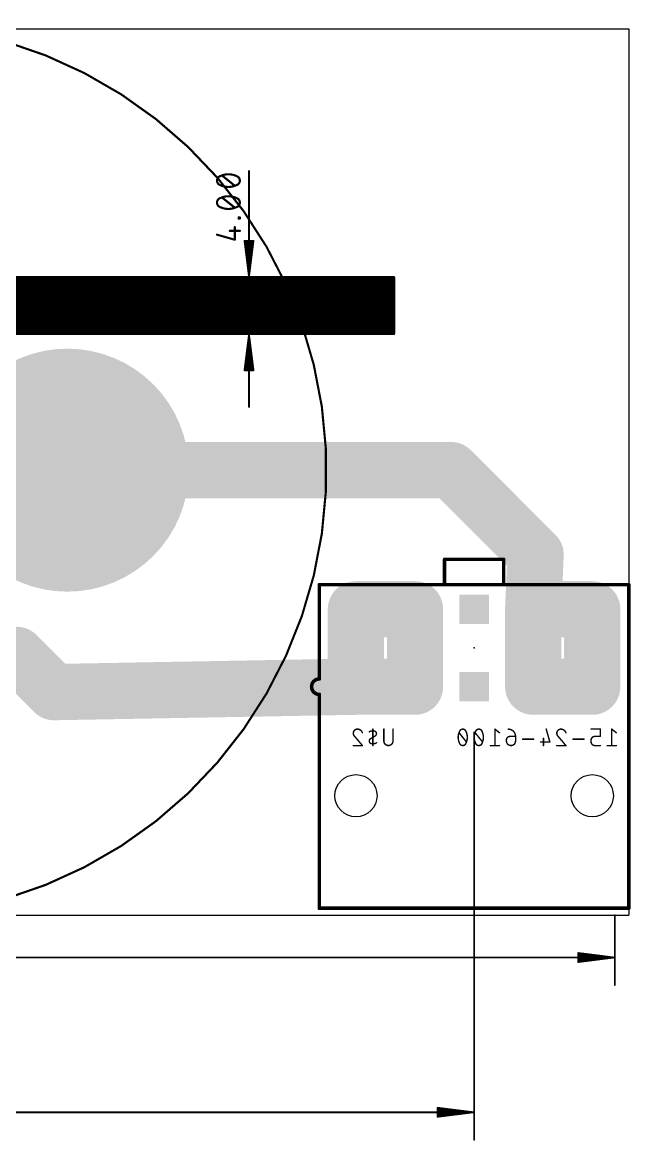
# Model space of a CAD drawing. Extents: x -32 to 85, y -7 to 73.
# Drawn here: x 41.9 to 85.1, y -7 to 72.5 of the extents above; entities that cross this region are included whole.
import ezdxf

# ---------------------------------------------------------------- set-up
doc = ezdxf.new("R2010")
doc.units = 0
for name, color, linetype in [('1', 12, 'CONTINUOUS'), ('16', 132, 'CONTINUOUS'), ('17', 110, 'CONTINUOUS'), ('20', 31, 'CONTINUOUS'), ('21', 253, 'CONTINUOUS'), ('22', 253, 'CONTINUOUS'), ('24', 53, 'CONTINUOUS'), ('25', 253, 'CONTINUOUS'), ('26', 253, 'CONTINUOUS'), ('28', 253, 'CONTINUOUS')]:
    doc.layers.add(name, color=color, linetype=linetype)

# ---------------------------------------------------------------- blocks, each defined once
blk = doc.blocks.new('ROUNDP')
at = {"const_width": 0.5}
blk.add_lwpolyline([(0, -0.25, 1), (0, 0.25, 1), (0, -0.25)], format="xyb", dxfattribs=at)
blk = doc.blocks.new('SQUAREP')
blk.add_solid([(-0.5, -0.5), (0.5, -0.5), (-0.5, 0.5), (0.5, 0.5)])

msp = doc.modelspace()

# ---------------------------------------------------------------- linework, layer by layer
at = {"layer": '1'}
for points, const_width in [([(72.36, 40.64), (45.085, 40.64)], 4), ([(78.3716, 34.6284), (72.36, 40.64)], 4), ([(78.2, 30.75), (78.3716, 34.6284)], 4), ([(78.2, 25.25), (78.2, 30.75)], 4), ([(78.2, 30.75), (82.4, 30.75)], 4), ([(82.4, 30.75), (82.4, 25.25)], 4), ([(78.2, 25.25), (82.4, 25.25)], 4), ([(74, 22), (74, -6.95)], 0.13), ([(84, 9), (84, 4.05)], 0.13), ([(83.935, 6), (81.4, 6.3192)], 0.13), ([(81.4, 6.3192), (81.4, 5.6808)], 0.13), ([(-21.935, 6), (83.935, 6)], 0.13), ([(83.935, 6), (81.4, 6.26)], 0.13), ([(83.935, 6), (81.4, 6.13)], 0.13), ([(81.4, 5.6808), (83.935, 6)], 0.13), ([(81.4, 5.87), (83.935, 6)], 0.13), ([(81.4, 5.74), (83.935, 6)], 0.13), ([(73.935, -5), (71.4, -4.6808)], 0.13), ([(71.4, -4.6808), (71.4, -5.3192)], 0.13), ([(73.935, -5), (71.4, -4.74)], 0.13), ([(73.935, -5), (-10.935, -5)], 0.13), ([(73.935, -5), (71.4, -4.87)], 0.13), ([(71.4, -5.3192), (73.935, -5)], 0.13), ([(71.4, -5.13), (73.935, -5)], 0.13), ([(71.4, -5.26), (73.935, -5)], 0.13)]:
    msp.add_lwpolyline(points, dxfattribs=dict(at, const_width=const_width))
for points, const_width in [([(45.085, 41.64, 1), (45.085, 39.64)], 2), ([(73.0671, 41.3471, 1), (71.6529, 39.9329)], 2), ([(72.36, 39.64, 1), (72.36, 41.64)], 2), ([(79.3706, 34.5842, 1), (77.3726, 34.6726)], 2), ([(77.6645, 33.9213, 1), (79.0787, 35.3355)], 2), ([(79.2, 30.75, 1), (77.2, 30.75)], 2), ([(78.2, 31.75, 1), (78.2, 29.75)], 2), ([(83.4, 30.75, 1), (81.4, 30.75)], 2), ([(82.4, 29.75, 1), (82.4, 31.75)], 2), ([(77.201, 30.7942, 1), (79.199, 30.7058)], 2), ([(78.2, 26.25, 1), (78.2, 24.25)], 2), ([(82.4, 24.25, 1), (82.4, 26.25)], 2), ([(77.2, 25.25, 1), (79.2, 25.25)], 2), ([(81.4, 25.25, 1), (83.4, 25.25)], 2), ([(74.0325, 22, 1), (73.9675, 22)], 0.065), ([(84.0325, 9, 1), (83.9675, 9)], 0.065), ([(81.4041, 6.3515, 1), (81.3959, 6.287)], 0.065), ([(81.4325, 6.3192, 1), (81.3675, 6.3192)], 0.065), ([(81.4033, 6.2923, 1), (81.3967, 6.2277)], 0.065), ([(81.4017, 6.1625, 1), (81.3983, 6.0975)], 0.065), ([(81.3983, 5.9025, 1), (81.4017, 5.8375)], 0.065), ([(81.3967, 5.7723, 1), (81.4033, 5.7077)], 0.065), ([(81.3959, 5.713, 1), (81.4041, 5.6485)], 0.065), ([(81.3675, 5.6808, 1), (81.4325, 5.6808)], 0.065), ([(83.9391, 5.9678, 1), (83.9309, 6.0322)], 0.065), ([(83.9309, 5.9678, 1), (83.9391, 6.0322)], 0.065), ([(83.9383, 5.9677, 1), (83.9317, 6.0323)], 0.065), ([(83.9317, 5.9677, 1), (83.9383, 6.0323)], 0.065), ([(83.9333, 5.9675, 1), (83.9367, 6.0325)], 0.065), ([(83.9367, 5.9675, 1), (83.9333, 6.0325)], 0.065), ([(83.935, 5.9675, 1), (83.935, 6.0325)], 0.065), ([(83.9675, 4.05, 1), (84.0325, 4.05)], 0.065), ([(71.4041, -4.6485, 1), (71.3959, -4.713)], 0.065), ([(71.4325, -4.6808, 1), (71.3675, -4.6808)], 0.065), ([(71.4033, -4.7077, 1), (71.3967, -4.7723)], 0.065), ([(71.4017, -4.8375, 1), (71.3983, -4.9025)], 0.065), ([(71.3983, -5.0975, 1), (71.4017, -5.1625)], 0.065), ([(71.3967, -5.2277, 1), (71.4033, -5.2923)], 0.065), ([(71.3959, -5.287, 1), (71.4041, -5.3515)], 0.065), ([(71.3675, -5.3192, 1), (71.4325, -5.3192)], 0.065), ([(73.9391, -5.0322, 1), (73.9309, -4.9678)], 0.065), ([(73.9309, -5.0322, 1), (73.9391, -4.9678)], 0.065), ([(73.9383, -5.0323, 1), (73.9317, -4.9677)], 0.065), ([(73.9317, -5.0323, 1), (73.9383, -4.9677)], 0.065), ([(73.9333, -5.0325, 1), (73.9367, -4.9675)], 0.065), ([(73.9367, -5.0325, 1), (73.9333, -4.9675)], 0.065), ([(73.935, -5.0325, 1), (73.935, -4.9675)], 0.065), ([(73.9675, -6.95, 1), (74.0325, -6.95)], 0.065)]:
    msp.add_lwpolyline(points, format="xyb", dxfattribs=dict(at, const_width=const_width))
at = {"layer": '16', "const_width": 4}
for points in [[(65.6, 25.25), (65.6, 30.75)], [(69.8, 30.75), (65.6, 30.75)], [(69.8, 25.25), (69.8, 30.75)], [(39.6439, 27.504), (41.496, 27.504)], [(41.496, 27.504), (44.1366, 24.8634)], [(44.1366, 24.8634), (65.6, 25.25)], [(69.8, 25.25), (65.6, 25.25)]]:
    msp.add_lwpolyline(points, dxfattribs=at)
at = {"layer": '16', "const_width": 2}
for points in [[(66.6, 30.75, 1), (64.6, 30.75)], [(65.6, 31.75, 1), (65.6, 29.75)], [(70.8, 30.75, 1), (68.8, 30.75)], [(69.8, 29.75, 1), (69.8, 31.75)], [(42.2031, 28.2111, 1), (40.7889, 26.7969)], [(41.496, 26.504, 1), (41.496, 28.504)], [(65.6, 26.25, 1), (65.6, 24.25)], [(65.618, 24.2502, 1), (65.582, 26.2498)], [(69.8, 24.25, 1), (69.8, 26.25)], [(44.1186, 25.8632, 1), (44.1546, 23.8636)], [(43.4295, 24.1563, 1), (44.8437, 25.5705)], [(64.6, 25.25, 1), (66.6, 25.25)], [(68.8, 25.25, 1), (70.8, 25.25)]]:
    msp.add_lwpolyline(points, format="xyb", dxfattribs=at)
at = {"layer": '20'}
for p, q in [((-22, 72), (45, 72)), ((45, 72), (85, 72)), ((85, 72), (85, 33)), ((85, 33), (85, 9)), ((-22, 9), (85, 9))]:
    msp.add_line(p, q, dxfattribs=at)
for centre in [(65.6, 17.5), (82.4, 17.5)]:
    msp.add_circle(centre, 1.5, dxfattribs=at)
at = {"layer": '21'}
for points, const_width in [([(31.75, 8.89, 1), (31.75, 72.39, 1), (31.75, 8.89)], 0.1524), ([(68.34, 54.34, 1), (68.24, 54.34)], 0.1), ([(68.29, 54.29, 1), (68.29, 54.39)], 0.1), ([(68.29, 54.15, 1), (68.29, 54.25)], 0.1), ([(68.29, 53.95, 1), (68.29, 54.05)], 0.1), ([(68.29, 53.75, 1), (68.29, 53.85)], 0.1), ([(68.29, 53.55, 1), (68.29, 53.65)], 0.1), ([(68.29, 53.35, 1), (68.29, 53.45)], 0.1), ([(68.29, 53.15, 1), (68.29, 53.25)], 0.1), ([(68.29, 52.95, 1), (68.29, 53.05)], 0.1), ([(68.29, 52.75, 1), (68.29, 52.85)], 0.1), ([(68.29, 52.55, 1), (68.29, 52.65)], 0.1), ([(68.29, 52.35, 1), (68.29, 52.45)], 0.1), ([(68.29, 52.15, 1), (68.29, 52.25)], 0.1), ([(68.29, 51.95, 1), (68.29, 52.05)], 0.1), ([(68.29, 51.75, 1), (68.29, 51.85)], 0.1), ([(68.29, 51.55, 1), (68.29, 51.65)], 0.1), ([(68.29, 51.35, 1), (68.29, 51.45)], 0.1), ([(68.29, 51.15, 1), (68.29, 51.25)], 0.1), ([(68.29, 50.95, 1), (68.29, 51.05)], 0.1), ([(68.29, 50.75, 1), (68.29, 50.85)], 0.1), ([(68.24, 50.34, 1), (68.34, 50.34)], 0.1), ([(68.29, 50.55, 1), (68.29, 50.65)], 0.1), ([(68.29, 50.35, 1), (68.29, 50.45)], 0.1), ([(68.29, 50.29, 1), (68.29, 50.39)], 0.1)]:
    msp.add_lwpolyline(points, format="xyb", dxfattribs=dict(at, const_width=const_width))
at = {"layer": '21', "const_width": 0.2}
for points in [[(8.719, 54.34), (68.29, 54.34)], [(8.719, 54.2), (68.29, 54.2)], [(8.719, 54), (68.29, 54)], [(68.29, 54.34), (68.29, 50.34)], [(8.719, 53.8), (68.29, 53.8)], [(8.719, 53.6), (68.29, 53.6)], [(8.719, 53.4), (68.29, 53.4)], [(8.719, 53.2), (68.29, 53.2)], [(8.719, 53), (68.29, 53)], [(8.719, 52.8), (68.29, 52.8)], [(8.719, 52.6), (68.29, 52.6)], [(8.719, 52.4), (68.29, 52.4)], [(8.719, 52.2), (68.29, 52.2)], [(8.719, 52), (68.29, 52)], [(8.719, 51.8), (68.29, 51.8)], [(8.719, 51.6), (68.29, 51.6)], [(8.719, 51.4), (68.29, 51.4)], [(8.719, 51.2), (68.29, 51.2)], [(8.719, 51), (68.29, 51)], [(8.719, 50.8), (68.29, 50.8)], [(8.719, 50.6), (68.29, 50.6)], [(8.719, 50.4), (68.29, 50.4)], [(68.29, 50.34), (8.719, 50.34)]]:
    msp.add_lwpolyline(points, dxfattribs=at)
at = {"layer": '22', "const_width": 0.254}
for points in [[(85, 32.5), (63, 32.5)], [(63, 32.5), (63, 25.8)], [(85, 9.5), (85, 32.5)], [(63, 24.7), (63, 9.5)], [(63, 9.5), (85, 9.5)]]:
    msp.add_lwpolyline(points, dxfattribs=at)
at = {"layer": '22'}
for points, const_width in [([(63, 32.5635, 1), (63, 32.4365)], 0.127), ([(63.0635, 32.5, 1), (62.9365, 32.5)], 0.127), ([(85.0635, 32.5, 1), (84.9365, 32.5)], 0.127), ([(85, 32.4365, 1), (85, 32.5635)], 0.127), ([(63, 25.8, 1), (63, 24.7)], 0.254), ([(62.9365, 25.8, 1), (63.0635, 25.8)], 0.127), ([(63, 25.7365, 1), (63, 25.8635)], 0.127), ([(63.0635, 24.7, 1), (62.9365, 24.7)], 0.127), ([(63, 24.6365, 1), (63, 24.7635)], 0.127), ([(63, 9.5635, 1), (63, 9.4365)], 0.127), ([(62.9365, 9.5, 1), (63.0635, 9.5)], 0.127), ([(84.9365, 9.5, 1), (85.0635, 9.5)], 0.127), ([(85, 9.4365, 1), (85, 9.5635)], 0.127)]:
    msp.add_lwpolyline(points, format="xyb", dxfattribs=dict(at, const_width=const_width))
at = {"layer": '24'}
msp.add_point((74, 28), dxfattribs=at)
at = {"layer": '25'}
for points, const_width in [([(55.9495, 61.5353, 0.3205), (55.7237, 61.2192)], 0.1524), ([(55.7237, 61.2192, 0.3205), (55.9495, 60.9032)], 0.1524), ([(55.7618, 61.2192, 1), (55.6856, 61.2192)], 0.0762), ([(55.6856, 61.2192, 1), (55.7618, 61.2192)], 0.0762), ([(56.5365, 61.6708, 0.1139), (55.9495, 61.5353)], 0.1524), ([(55.9328, 61.5696, 1), (55.9662, 61.5011)], 0.0762), ([(55.9618, 61.4993, 1), (55.9371, 61.5714)], 0.0762), ([(56.1087, 61.6102, 1), (56.0611, 61.5507)], 0.0762), ([(57.1235, 61.5353, 0.1139), (56.5365, 61.6708)], 0.1524), ([(56.5365, 61.7089, 1), (56.5365, 61.6327)], 0.0762), ([(56.5365, 61.6327, 1), (56.5365, 61.7089)], 0.0762), ([(57.1359, 61.5714, 1), (57.1112, 61.4993)], 0.0762), ([(57.3493, 61.2192, 0.3205), (57.1235, 61.5353)], 0.1524), ([(57.1235, 60.9032, 0.3205), (57.3493, 61.2192)], 0.1524), ([(57.1068, 61.5011, 1), (57.1402, 61.5696)], 0.0762), ([(57.3874, 61.2192, 1), (57.3112, 61.2192)], 0.0762), ([(57.3112, 61.2192, 1), (57.3874, 61.2192)], 0.0762), ([(58.0325, 61.9028, 1), (57.9675, 61.9028)], 0.065), ([(55.9495, 60.9032, 0.1139), (56.5365, 60.7677)], 0.1524), ([(55.9662, 60.9374, 1), (55.9328, 60.8689)], 0.0762), ([(55.9371, 60.8671, 1), (55.9618, 60.9392)], 0.0762), ([(56.5365, 60.7677, 0.1139), (57.1235, 60.9032)], 0.1524), ([(56.5365, 60.8058, 1), (56.5365, 60.7296)], 0.0762), ([(56.5365, 60.7296, 1), (56.5365, 60.8058)], 0.0762), ([(56.9643, 60.8282, 1), (57.0119, 60.8878)], 0.0762), ([(57.1112, 60.9392, 1), (57.1359, 60.8671)], 0.0762), ([(57.1402, 60.8689, 1), (57.1068, 60.9374)], 0.0762), ([(55.9495, 59.9722, 0.3205), (55.7237, 59.6561)], 0.1524), ([(55.7237, 59.6561, 0.3205), (55.9495, 59.34)], 0.1524), ([(55.7618, 59.6561, 1), (55.6856, 59.6561)], 0.0762), ([(55.6856, 59.6561, 1), (55.7618, 59.6561)], 0.0762), ([(56.5365, 60.1077, 0.1139), (55.9495, 59.9722)], 0.1524), ([(55.9328, 60.0065, 1), (55.9662, 59.938)], 0.0762), ([(55.9618, 59.9362, 1), (55.9371, 60.0082)], 0.0762), ([(56.1087, 60.0471, 1), (56.0611, 59.9876)], 0.0762), ([(57.1235, 59.9722, 0.1139), (56.5365, 60.1077)], 0.1524), ([(56.5365, 60.1458, 1), (56.5365, 60.0696)], 0.0762), ([(56.5365, 60.0696, 1), (56.5365, 60.1458)], 0.0762), ([(57.1359, 60.0083, 1), (57.1112, 59.9362)], 0.0762), ([(57.3493, 59.6561, 0.3205), (57.1235, 59.9722)], 0.1524), ([(57.1235, 59.34, 0.3205), (57.3493, 59.6561)], 0.1524), ([(57.1068, 59.938, 1), (57.1402, 60.0065)], 0.0762), ([(57.3874, 59.6561, 1), (57.3112, 59.6561)], 0.0762), ([(57.3112, 59.6561, 1), (57.3874, 59.6561)], 0.0762), ([(55.9662, 59.3743, 1), (55.9328, 59.3058)], 0.0762), ([(55.9495, 59.34, 0.1139), (56.5365, 59.2046)], 0.1524), ([(55.9371, 59.304, 1), (55.9618, 59.3761)], 0.0762), ([(56.5365, 59.2046, 0.1139), (57.1235, 59.34)], 0.1524), ([(56.5365, 59.2427, 1), (56.5365, 59.1665)], 0.0762), ([(56.5365, 59.1665, 1), (56.5365, 59.2427)], 0.0762), ([(56.9643, 59.2651, 1), (57.0119, 59.3246)], 0.0762), ([(57.1112, 59.3761, 1), (57.1359, 59.304)], 0.0762), ([(57.1402, 59.3058, 1), (57.1068, 59.3743)], 0.0762), ([(57.2971, 58.6071, 1), (57.2209, 58.6071)], 0.0762), ([(57.259, 58.6452, 1), (57.259, 58.569)], 0.0762), ([(57.259, 58.5549, 1), (57.259, 58.4787)], 0.0762), ([(57.2209, 58.5168, 1), (57.2971, 58.5168)], 0.0762), ([(57.3874, 58.6071, 1), (57.3112, 58.6071)], 0.0762), ([(57.3112, 58.5168, 1), (57.3874, 58.5168)], 0.0762), ([(57.3493, 58.569, 1), (57.3493, 58.6452)], 0.0762), ([(57.3493, 58.4787, 1), (57.3493, 58.5549)], 0.0762), ([(55.7342, 57.4141, 1), (55.7132, 57.3408)], 0.0762), ([(56.6268, 57.6865, 1), (56.6268, 57.6103)], 0.0762), ([(57.0262, 57.9193, 1), (56.95, 57.9193)], 0.0762), ([(57.3493, 57.6103, 1), (57.3493, 57.6865)], 0.0762), ([(56.95, 57.0162, 1), (57.0262, 57.0162)], 0.0762), ([(56.9776, 56.9796, 1), (56.9985, 57.0528)], 0.0762), ([(57.713, 56.9441, 1), (57.6485, 56.9359)], 0.065), ([(57.6808, 56.9725, 1), (57.6808, 56.9075)], 0.065), ([(57.7723, 56.9433, 1), (57.7077, 56.9367)], 0.065), ([(57.9025, 56.9417, 1), (57.8375, 56.9383)], 0.065), ([(58.1625, 56.9383, 1), (58.0975, 56.9417)], 0.065), ([(58.2923, 56.9367, 1), (58.2277, 56.9433)], 0.065), ([(58.3515, 56.9359, 1), (58.287, 56.9441)], 0.065), ([(58.3192, 56.9075, 1), (58.3192, 56.9725)], 0.065), ([(56.05, 54.3725, 1), (56.05, 54.3075)], 0.065), ([(57.9678, 54.4091, 1), (58.0322, 54.4009)], 0.065), ([(57.9677, 54.4083, 1), (58.0323, 54.4017)], 0.065), ([(57.9675, 54.4033, 1), (58.0325, 54.4067)], 0.065), ([(57.9675, 54.4067, 1), (58.0325, 54.4033)], 0.065), ([(57.9675, 54.405, 1), (58.0325, 54.405)], 0.065), ([(57.9677, 54.4017, 1), (58.0323, 54.4083)], 0.065), ([(57.9678, 54.4009, 1), (58.0322, 54.4091)], 0.065), ([(63.29, 54.3075, 1), (63.29, 54.3725)], 0.065), ([(56.05, 50.3725, 1), (56.05, 50.3075)], 0.065), ([(58.0325, 50.275, 1), (57.9675, 50.275)], 0.065), ([(58.0322, 50.2791, 1), (57.9678, 50.2709)], 0.065), ([(58.0325, 50.2733, 1), (57.9675, 50.2767)], 0.065), ([(58.0325, 50.2767, 1), (57.9675, 50.2733)], 0.065), ([(58.0323, 50.2783, 1), (57.9677, 50.2717)], 0.065), ([(58.0323, 50.2717, 1), (57.9677, 50.2783)], 0.065), ([(58.0322, 50.2709, 1), (57.9678, 50.2791)], 0.065), ([(63.29, 50.3075, 1), (63.29, 50.3725)], 0.065), ([(57.6485, 47.7441, 1), (57.713, 47.7359)], 0.065), ([(57.6808, 47.7725, 1), (57.6808, 47.7075)], 0.065), ([(57.7077, 47.7433, 1), (57.7723, 47.7367)], 0.065), ([(57.8375, 47.7417, 1), (57.9025, 47.7383)], 0.065), ([(58.0975, 47.7383, 1), (58.1625, 47.7417)], 0.065), ([(58.2277, 47.7367, 1), (58.2923, 47.7433)], 0.065), ([(58.287, 47.7359, 1), (58.3515, 47.7441)], 0.065), ([(58.3192, 47.7075, 1), (58.3192, 47.7725)], 0.065), ([(57.9675, 45.14, 1), (58.0325, 45.14)], 0.065)]:
    msp.add_lwpolyline(points, format="xyb", dxfattribs=dict(at, const_width=const_width))
for points, const_width in [([(56.9881, 60.858), (56.0849, 61.5805)], 0.1524), ([(58, 54.405), (58, 61.9028)], 0.13), ([(56.9881, 59.2949), (56.0849, 60.0174)], 0.1524), ([(57.259, 58.5168), (57.259, 58.6071)], 0.1524), ([(57.259, 58.6071), (57.3493, 58.6071)], 0.1524), ([(57.3493, 58.5168), (57.259, 58.5168)], 0.1524), ([(57.3493, 58.6071), (57.3493, 58.5168)], 0.1524), ([(55.7237, 57.3774), (56.9881, 57.0162)], 0.1524), ([(56.6268, 57.6484), (57.3493, 57.6484)], 0.1524), ([(56.9881, 57.0162), (56.9881, 57.9193)], 0.1524), ([(58, 54.405), (57.6808, 56.94)], 0.13), ([(57.6808, 56.94), (58.3192, 56.94)], 0.13), ([(58, 54.405), (57.74, 56.94)], 0.13), ([(58, 54.405), (57.87, 56.94)], 0.13), ([(58.3192, 56.94), (58, 54.405)], 0.13), ([(58.13, 56.94), (58, 54.405)], 0.13), ([(58.26, 56.94), (58, 54.405)], 0.13), ([(63.29, 54.34), (56.05, 54.34)], 0.13), ([(63.29, 50.34), (56.05, 50.34)], 0.13), ([(58, 50.275), (57.6808, 47.74)], 0.13), ([(58, 50.275), (57.74, 47.74)], 0.13), ([(58, 50.275), (57.87, 47.74)], 0.13), ([(58, 50.275), (58, 45.14)], 0.13), ([(58.3192, 47.74), (58, 50.275)], 0.13), ([(58.13, 47.74), (58, 50.275)], 0.13), ([(58.26, 47.74), (58, 50.275)], 0.13), ([(57.6808, 47.74), (58.3192, 47.74)], 0.13)]:
    msp.add_lwpolyline(points, dxfattribs=dict(at, const_width=const_width))
at = {"layer": '26'}
for points, const_width in [([(65.7055, 22.2342, 0.4142), (65.4134, 21.9421)], 0.1016), ([(66.0625, 21.9746, 0.3252), (65.7055, 22.2342)], 0.1016), ([(65.7055, 22.2596, 1), (65.7055, 22.2088)], 0.0508), ([(65.7055, 22.2088, 1), (65.7055, 22.2596)], 0.0508), ([(66.8301, 22.2342, 1), (66.7793, 22.2342)], 0.0508), ([(67.6105, 22.2342, 1), (67.5597, 22.2342)], 0.0508), ([(68.2596, 22.2342, 1), (68.2088, 22.2342)], 0.0508), ([(65.4134, 21.9421, 0.2053), (65.5108, 21.7149)], 0.1016), ([(65.4388, 21.9421, 1), (65.388, 21.9421)], 0.0508), ([(65.388, 21.9421, 1), (65.4388, 21.9421)], 0.0508), ([(65.5301, 21.7314, 1), (65.4914, 21.6985)], 0.0508), ([(65.4932, 21.6965, 1), (65.5283, 21.7333)], 0.0508), ([(66.0383, 21.9667, 1), (66.0867, 21.9824)], 0.0508), ([(66.9021, 22.1044, 0.1823), (66.5451, 22.0395)], 0.1016), ([(66.532, 22.0612, 1), (66.5582, 22.0177)], 0.0508), ([(66.6425, 21.5526, 0.6917), (66.7074, 21.1956)], 0.1016), ([(66.6294, 21.5744, 1), (66.6555, 21.5309)], 0.0508), ([(66.6555, 21.5309, 1), (66.6294, 21.5744)], 0.0508), ([(66.7917, 21.6718, 1), (66.8178, 21.6282)], 0.0508), ([(66.8178, 21.6282, 1), (66.7917, 21.6718)], 0.0508), ([(66.967, 21.7474, 0.6917), (66.9021, 22.1044)], 0.1016), ([(66.9067, 22.1294, 1), (66.8976, 22.0794)], 0.0508), ([(66.8976, 22.0794, 1), (66.9067, 22.1294)], 0.0508), ([(66.954, 21.7691, 1), (66.9801, 21.7256)], 0.0508), ([(66.9801, 21.7256, 1), (66.954, 21.7691)], 0.0508), ([(65.4134, 21.0912, 1), (65.4134, 21.0404)], 0.0508), ([(66.0431, 21.0493, 1), (66.0819, 21.0823)], 0.0508), ([(66.0625, 21.0404, 1), (66.0625, 21.0912)], 0.0508), ([(66.7119, 21.2206, 1), (66.7028, 21.1706)], 0.0508), ([(66.7074, 21.1956, 0.1823), (67.0644, 21.2605)], 0.1016), ([(66.7028, 21.1706, 1), (66.7119, 21.2206)], 0.0508), ([(66.7793, 21.0658, 1), (66.8301, 21.0658)], 0.0508), ([(67.0775, 21.2388, 1), (67.0513, 21.2823)], 0.0508), ([(67.5851, 21.3904, 1), (68.2342, 21.3904)], 0.1016), ([(67.6105, 21.3904, 1), (67.5597, 21.3904)], 0.0508), ([(67.5597, 21.3904, 1), (67.6105, 21.3904)], 0.0508), ([(68.2596, 21.3904, 1), (68.2088, 21.3904)], 0.0508), ([(68.2088, 21.3904, 1), (68.2596, 21.3904)], 0.0508)]:
    msp.add_lwpolyline(points, format="xyb", dxfattribs=dict(at, const_width=const_width))
at = {"layer": '26', "const_width": 0.1016}
for points in [[(66.8047, 21.0658), (66.8047, 22.2342)], [(67.5851, 21.3904), (67.5851, 22.2342)], [(68.2342, 22.2342), (68.2342, 21.3904)], [(65.5108, 21.7149), (66.0625, 21.0658)], [(66.8047, 21.65), (66.6425, 21.5526)], [(66.8047, 21.65), (66.967, 21.7474)], [(66.0625, 21.0658), (65.4134, 21.0658)]]:
    msp.add_lwpolyline(points, dxfattribs=at)
at = {"layer": '28'}
for points, const_width in [([(76.1, 34.3), (71.9, 34.3)], 0.254), ([(71.9, 34.3), (71.9, 32.6)], 0.254), ([(76.1, 34.3), (76.1, 32.6)], 0.254), ([(75.8034, 21.9746), (75.4789, 22.2342)], 0.1016), ([(75.4789, 22.2342), (75.4789, 21.0658)], 0.1016), ([(79.1252, 22.2342), (79.3848, 21.3254)], 0.1016), ([(82.9662, 22.2342), (82.3171, 22.2342)], 0.1016), ([(82.9662, 21.7149), (82.9662, 22.2342)], 0.1016), ([(84.1092, 21.9746), (83.7846, 22.2342)], 0.1016), ([(83.7846, 22.2342), (83.7846, 21.0658)], 0.1016), ([(73.4525, 21.3254), (72.9332, 21.9746)], 0.1016), ([(74.5955, 21.3254), (74.0762, 21.9746)], 0.1016), ([(76.2973, 21.4553), (76.2973, 21.3904)], 0.1016), ([(76.9464, 21.7149), (76.5569, 21.7149)], 0.1016), ([(76.9464, 21.3904), (76.9464, 21.7149)], 0.1016), ([(78.2305, 21.5202), (77.4516, 21.5202)], 0.1016), ([(78.9304, 21.5851), (78.9304, 21.0658)], 0.1016), ([(79.9761, 21.7149), (80.5278, 21.0658)], 0.1016), ([(81.8119, 21.5202), (81.033, 21.5202)], 0.1016), ([(82.3171, 21.3254), (82.3171, 21.4553)], 0.1016), ([(82.5767, 21.7149), (82.9662, 21.7149)], 0.1016), ([(75.8034, 21.0658), (75.1543, 21.0658)], 0.1016), ([(79.3848, 21.3254), (78.7357, 21.3254)], 0.1016), ([(80.5278, 21.0658), (79.8787, 21.0658)], 0.1016), ([(82.9662, 21.0658), (82.5767, 21.0658)], 0.1016), ([(84.1092, 21.0658), (83.4601, 21.0658)], 0.1016)]:
    msp.add_lwpolyline(points, dxfattribs=dict(at, const_width=const_width))
for points, const_width in [([(71.9, 34.3635, 1), (71.9, 34.2365)], 0.127), ([(71.9635, 34.3, 1), (71.8365, 34.3)], 0.127), ([(76.1635, 34.3, 1), (76.0365, 34.3)], 0.127), ([(76.1, 34.2365, 1), (76.1, 34.3635)], 0.127), ([(71.8365, 32.6, 1), (71.9635, 32.6)], 0.127), ([(76.0365, 32.6, 1), (76.1635, 32.6)], 0.127), ([(73.1929, 22.2342, 0.3205), (72.9657, 22.0719)], 0.1016), ([(73.4201, 22.0719, 0.3205), (73.1929, 22.2342)], 0.1016), ([(73.1929, 22.2596, 1), (73.1929, 22.2088)], 0.0508), ([(73.1929, 22.2088, 1), (73.1929, 22.2596)], 0.0508), ([(74.3359, 22.2342, 0.3205), (74.1087, 22.0719)], 0.1016), ([(74.5631, 22.0719, 0.3205), (74.3359, 22.2342)], 0.1016), ([(74.3359, 22.2596, 1), (74.3359, 22.2088)], 0.0508), ([(74.3359, 22.2088, 1), (74.3359, 22.2596)], 0.0508), ([(75.4947, 22.254, 1), (75.463, 22.2144)], 0.0508), ([(75.5043, 22.2342, 1), (75.4535, 22.2342)], 0.0508), ([(76.9464, 21.7149, 0.4142), (76.4271, 22.2342)], 0.1016), ([(76.4271, 22.2596, 1), (76.4271, 22.2088)], 0.0508), ([(79.1496, 22.2412, 1), (79.1007, 22.2272)], 0.0508), ([(80.1708, 22.2342, 0.4142), (79.8787, 21.9421)], 0.1016), ([(80.5278, 21.9746, 0.3252), (80.1708, 22.2342)], 0.1016), ([(80.1708, 22.2596, 1), (80.1708, 22.2088)], 0.0508), ([(80.1708, 22.2088, 1), (80.1708, 22.2596)], 0.0508), ([(82.3171, 22.2596, 1), (82.3171, 22.2088)], 0.0508), ([(82.9916, 22.2342, 1), (82.9408, 22.2342)], 0.0508), ([(82.9662, 22.2088, 1), (82.9662, 22.2596)], 0.0508), ([(83.81, 22.2342, 1), (83.7592, 22.2342)], 0.0508), ([(83.8005, 22.254, 1), (83.7688, 22.2144)], 0.0508), ([(72.9657, 22.0719, 0.1139), (72.8683, 21.65)], 0.1016), ([(72.8683, 21.65, 0.1139), (72.9657, 21.2281)], 0.1016), ([(72.8937, 21.65, 1), (72.8429, 21.65)], 0.0508), ([(72.8429, 21.65, 1), (72.8937, 21.65)], 0.0508), ([(72.9531, 21.9904, 1), (72.9134, 21.9587)], 0.0508), ([(72.9416, 22.0802, 1), (72.9897, 22.0637)], 0.0508), ([(72.9885, 22.0608, 1), (72.9428, 22.0831)], 0.0508), ([(73.4429, 22.0831, 1), (73.3972, 22.0608)], 0.0508), ([(73.5174, 21.65, 0.1139), (73.4201, 22.0719)], 0.1016), ([(73.4201, 21.2281, 0.1139), (73.5174, 21.65)], 0.1016), ([(73.396, 22.0637, 1), (73.4441, 22.0802)], 0.0508), ([(73.5428, 21.65, 1), (73.492, 21.65)], 0.0508), ([(73.492, 21.65, 1), (73.5428, 21.65)], 0.0508), ([(74.1087, 22.0719, 0.1139), (74.0113, 21.65)], 0.1016), ([(74.0113, 21.65, 0.1139), (74.1087, 21.2281)], 0.1016), ([(74.0367, 21.65, 1), (73.9859, 21.65)], 0.0508), ([(73.9859, 21.65, 1), (74.0367, 21.65)], 0.0508), ([(74.0961, 21.9904, 1), (74.0564, 21.9587)], 0.0508), ([(74.0846, 22.0802, 1), (74.1327, 22.0637)], 0.0508), ([(74.1315, 22.0608, 1), (74.0858, 22.0831)], 0.0508), ([(74.5859, 22.0831, 1), (74.5402, 22.0608)], 0.0508), ([(74.6604, 21.65, 0.1139), (74.5631, 22.0719)], 0.1016), ([(74.5631, 21.2281, 0.1139), (74.6604, 21.65)], 0.1016), ([(74.539, 22.0637, 1), (74.5871, 22.0802)], 0.0508), ([(74.6858, 21.65, 1), (74.635, 21.65)], 0.0508), ([(74.635, 21.65, 1), (74.6858, 21.65)], 0.0508), ([(75.7875, 21.9547, 1), (75.8193, 21.9944)], 0.0508), ([(76.5569, 21.7149, 0.4142), (76.2973, 21.4553)], 0.1016), ([(76.3227, 21.4553, 1), (76.2719, 21.4553)], 0.0508), ([(76.2719, 21.4553, 1), (76.3227, 21.4553)], 0.0508), ([(76.5569, 21.7403, 1), (76.5569, 21.6895)], 0.0508), ([(76.5569, 21.6895, 1), (76.5569, 21.7403)], 0.0508), ([(76.9718, 21.7149, 1), (76.921, 21.7149)], 0.0508), ([(76.921, 21.7149, 1), (76.9718, 21.7149)], 0.0508), ([(76.9464, 21.6895, 1), (76.9464, 21.7403)], 0.0508), ([(77.4516, 21.5456, 1), (77.4516, 21.4948)], 0.0508), ([(78.2305, 21.4948, 1), (78.2305, 21.5456)], 0.0508), ([(78.9558, 21.5851, 1), (78.905, 21.5851)], 0.0508), ([(79.8787, 21.9421, 0.2053), (79.9761, 21.7149)], 0.1016), ([(79.9041, 21.9421, 1), (79.8533, 21.9421)], 0.0508), ([(79.8533, 21.9421, 1), (79.9041, 21.9421)], 0.0508), ([(79.9954, 21.7314, 1), (79.9567, 21.6985)], 0.0508), ([(79.9585, 21.6965, 1), (79.9936, 21.7333)], 0.0508), ([(80.5036, 21.9667, 1), (80.552, 21.9824)], 0.0508), ([(81.033, 21.5456, 1), (81.033, 21.4948)], 0.0508), ([(81.8119, 21.4948, 1), (81.8119, 21.5456)], 0.0508), ([(82.5767, 21.7149, 0.4142), (82.3171, 21.4553)], 0.1016), ([(82.3425, 21.4553, 1), (82.2917, 21.4553)], 0.0508), ([(82.2917, 21.4553, 1), (82.3425, 21.4553)], 0.0508), ([(82.5767, 21.7403, 1), (82.5767, 21.6895)], 0.0508), ([(82.5767, 21.6895, 1), (82.5767, 21.7403)], 0.0508), ([(82.9408, 21.7149, 1), (82.9916, 21.7149)], 0.0508), ([(82.9662, 21.6895, 1), (82.9662, 21.7403)], 0.0508), ([(84.0933, 21.9547, 1), (84.1251, 21.9944)], 0.0508), ([(72.9897, 21.2363, 1), (72.9416, 21.2198)], 0.0508), ([(72.9657, 21.2281, 0.3205), (73.1929, 21.0658)], 0.1016), ([(72.9428, 21.2169, 1), (72.9885, 21.2392)], 0.0508), ([(73.1929, 21.0658, 0.3205), (73.4201, 21.2281)], 0.1016), ([(73.1929, 21.0912, 1), (73.1929, 21.0404)], 0.0508), ([(73.1929, 21.0404, 1), (73.1929, 21.0912)], 0.0508), ([(73.3972, 21.2392, 1), (73.4429, 21.2169)], 0.0508), ([(73.4441, 21.2198, 1), (73.396, 21.2363)], 0.0508), ([(73.4327, 21.3096, 1), (73.4723, 21.3413)], 0.0508), ([(74.1327, 21.2363, 1), (74.0846, 21.2198)], 0.0508), ([(74.1087, 21.2281, 0.3205), (74.3359, 21.0658)], 0.1016), ([(74.0858, 21.2169, 1), (74.1315, 21.2392)], 0.0508), ([(74.3359, 21.0658, 0.3205), (74.5631, 21.2281)], 0.1016), ([(74.3359, 21.0912, 1), (74.3359, 21.0404)], 0.0508), ([(74.3359, 21.0404, 1), (74.3359, 21.0912)], 0.0508), ([(74.5402, 21.2392, 1), (74.5859, 21.2169)], 0.0508), ([(74.5871, 21.2198, 1), (74.539, 21.2363)], 0.0508), ([(74.5757, 21.3096, 1), (74.6153, 21.3413)], 0.0508), ([(75.1543, 21.0912, 1), (75.1543, 21.0404)], 0.0508), ([(75.4535, 21.0658, 1), (75.5043, 21.0658)], 0.0508), ([(75.8034, 21.0404, 1), (75.8034, 21.0912)], 0.0508), ([(76.2973, 21.3904, 1), (76.9464, 21.3904)], 0.1016), ([(76.3227, 21.3904, 1), (76.2719, 21.3904)], 0.0508), ([(76.2719, 21.3904, 1), (76.3227, 21.3904)], 0.0508), ([(76.9718, 21.3904, 1), (76.921, 21.3904)], 0.0508), ([(76.921, 21.3904, 1), (76.9718, 21.3904)], 0.0508), ([(78.7357, 21.3508, 1), (78.7357, 21.3)], 0.0508), ([(78.905, 21.0658, 1), (78.9558, 21.0658)], 0.0508), ([(79.3604, 21.3185, 1), (79.4092, 21.3324)], 0.0508), ([(79.3848, 21.3, 1), (79.3848, 21.3508)], 0.0508), ([(79.8787, 21.0912, 1), (79.8787, 21.0404)], 0.0508), ([(80.5085, 21.0493, 1), (80.5472, 21.0823)], 0.0508), ([(80.5278, 21.0404, 1), (80.5278, 21.0912)], 0.0508), ([(82.3171, 21.3254, 0.4142), (82.5767, 21.0658)], 0.1016), ([(82.3425, 21.3254, 1), (82.2917, 21.3254)], 0.0508), ([(82.2917, 21.3254, 1), (82.3425, 21.3254)], 0.0508), ([(82.5767, 21.0912, 1), (82.5767, 21.0404)], 0.0508), ([(82.5767, 21.0404, 1), (82.5767, 21.0912)], 0.0508), ([(82.9662, 21.0404, 1), (82.9662, 21.0912)], 0.0508), ([(83.4601, 21.0912, 1), (83.4601, 21.0404)], 0.0508), ([(83.7592, 21.0658, 1), (83.81, 21.0658)], 0.0508), ([(84.1092, 21.0404, 1), (84.1092, 21.0912)], 0.0508)]:
    msp.add_lwpolyline(points, format="xyb", dxfattribs=dict(at, const_width=const_width))

# ---------------------------------------------------------------- block references
at = {"layer": '17', "xscale": 17.272, "yscale": 17.272}
msp.add_blockref('ROUNDP', (45.085, 40.64), dxfattribs=at)
msp.add_blockref('ROUNDP', (45.085, 40.64), dxfattribs=at)
at = {"layer": '17', "xscale": 2.1, "yscale": 2.1, "rotation": 180}
for p in [(65.6, 30.75), (65.6, 30.75), (69.8, 30.75), (69.8, 30.75), (74, 30.75), (74, 30.75), (78.2, 30.75), (78.2, 30.75), (82.4, 30.75), (82.4, 30.75), (65.6, 25.25), (65.6, 25.25), (69.8, 25.25), (69.8, 25.25), (74, 25.25), (74, 25.25), (78.2, 25.25), (78.2, 25.25), (82.4, 25.25), (82.4, 25.25)]:
    msp.add_blockref('SQUAREP', p, dxfattribs=at)

doc.saveas('drawing.dxf')
